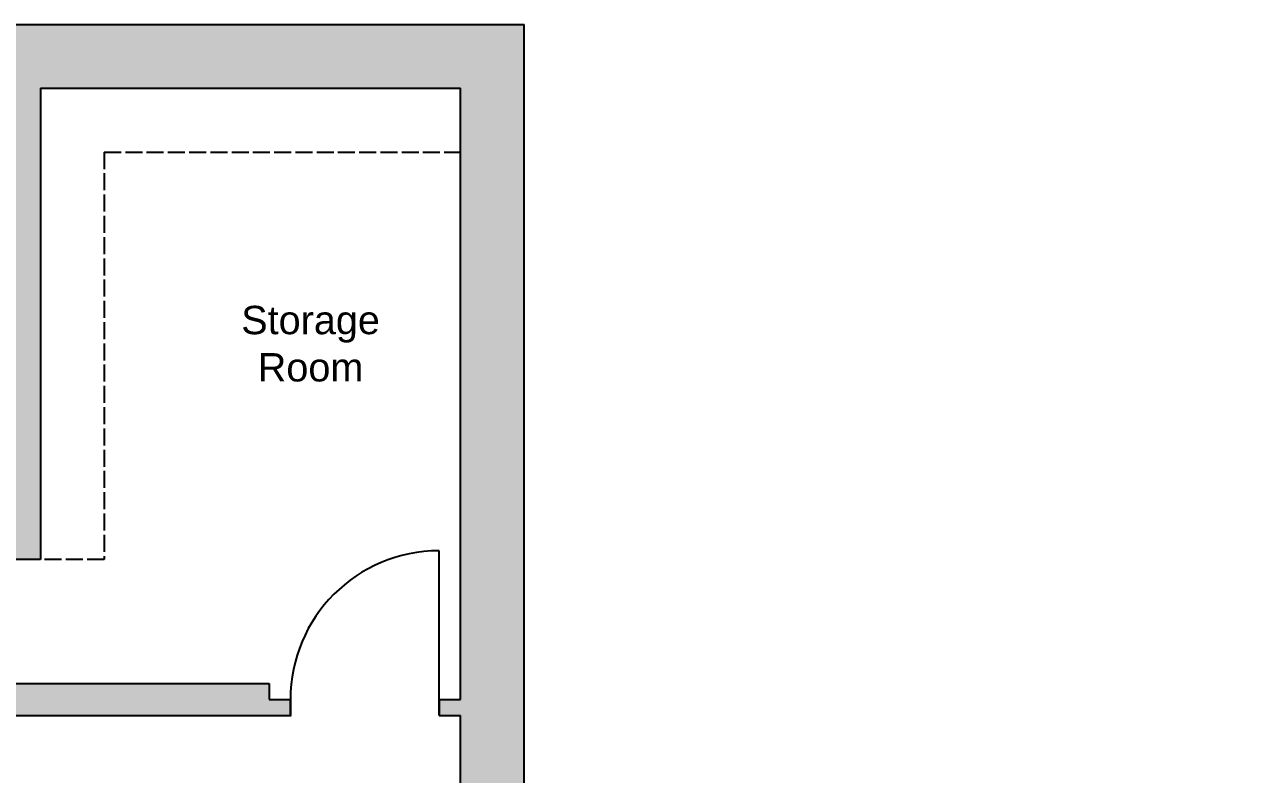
# Model space of a CAD drawing. Header units: millimetres. Extents: x 60252 to 149408, y 10197 to 135197.
# Drawn here: x 98526 to 107151, y 81805 to 87097 of the extents above; entities that cross this region are included whole.
import ezdxf

# ---------------------------------------------------------------- set-up
doc = ezdxf.new("R2010")
doc.units = ezdxf.units.MM
doc.linetypes.add('ACAD_ISO02W100', pattern=[15, 12, -3])
doc.layers.add('a_MUEBLE', color=3, linetype='Continuous', lineweight=5)
for name, color, linetype in [('Doors', 12, 'Continuous'), ('Floorplan -Outline', 40, 'Continuous'), ('HIDDEN', 7, 'ACAD_ISO02W100')]:
    doc.layers.add(name, color=color, linetype=linetype)
doc.styles.get("Standard").update_dxf_attribs({"font": 'Arial.ttf'})

msp = doc.modelspace()

# ---------------------------------------------------------------- hatches: boundary and pattern name
at = {"layer": 'Floorplan -Outline', "ltscale": 0.25}
h = msp.add_hatch(color=256, dxfattribs=at)
h.dxf.hatch_style = 1
h.paths.add_polyline_path([(107077.2, 63772), (107077.2, 64147), (107077.2, 68467), (107077.2, 68617), (106964.7, 68617), (106964.7, 68467), (106627.2, 68467), (106627.2, 65197), (106477.2, 65197), (106477.2, 65084.5), (106627.2, 65084.5), (106627.2, 64147), (106627.2, 63922), (106627.2, 63772)])
h.paths.add_polyline_path([(106964.7, 62017), (106964.7, 61867), (107077.2, 61867), (107077.2, 62017), (107077.2, 62422), (106627.2, 62422), (106627.2, 62017)])
h.paths.add_polyline_path([(107077.2, 59947), (107077.2, 60352), (107077.2, 60502), (106964.7, 60502), (106964.7, 60352), (106627.2, 60352), (106627.2, 59947)])
h.paths.add_polyline_path([(108577.2, 57922), (108577.2, 58372), (107077.2, 58372), (107077.2, 58597), (106627.2, 58597), (106627.2, 57922)])
h.paths.add_polyline_path([(113302.2, 57922), (113302.2, 53242), (113639.7, 53242), (113639.7, 53092), (113752.2, 53092), (113752.2, 53242), (113752.2, 58372), (110827.2, 58372), (110827.2, 57922)])
h.paths.add_polyline_path([(113752.2, 48247), (113752.2, 50197), (113752.2, 50347), (113639.7, 50347), (113639.7, 50197), (113302.2, 50197), (113302.2, 48697), (111802.2, 48697), (111802.2, 48247)])
h.paths.add_polyline_path([(109252.2, 48247), (109252.2, 48697), (106627.2, 48697), (106627.2, 48472), (106627.2, 48247)])
h.paths.add_polyline_path([(104002.2, 59947), (104002.2, 60172), (99127.2, 60172), (99127.2, 62197), (98377.2, 62197), (98377.2, 63568.6), (98377.2, 63922), (98377.2, 66322), (98152.2, 66322), (98152.2, 62197), (96652.2, 62197), (96427.2, 62197), (96427.2, 59947), (96652.2, 59947), (96802.2, 59947), (96802.2, 60059.5), (96652.2, 60059.5), (96652.2, 61972), (98002.2, 61972), (98902.2, 61972), (98902.2, 61667.2), (98902.2, 60172), (97867.2, 60172), (97867.2, 60059.5), (97717.2, 60059.5), (97717.2, 59947), (97867.2, 59947)])
h.paths.add_polyline_path([(105029.7, 64972), (105029.7, 65084.5), (105179.7, 65084.5), (105179.7, 65197), (105029.7, 65197), (98377.2, 65197), (98377.2, 64972)])
h.paths.add_polyline_path([(97180.7, 70972), (101961.2, 70972), (101961.2, 68686), (100589.6, 68686), (96539.7, 68686), (96539.7, 68836), (96427.2, 68836), (96427.2, 68686), (96427.2, 68461), (97011.2, 68461), (102186.2, 68461), (102186.2, 71197), (101827.2, 71197), (101827.2, 72772), (103439.7, 72772), (103439.7, 73222), (102052.2, 73222), (102052.2, 74272), (101602.2, 74272), (101602.2, 71197), (96539.7, 71197), (96539.7, 71347), (96427.2, 71347), (96427.2, 71197), (96427.2, 70319.5), (96427.2, 69998.5), (96427.2, 69848.5), (96539.7, 69848.5), (96539.7, 69998.5), (96652.2, 69998.5), (96652.2, 70972)])
h.paths.add_polyline_path([(102052.2, 76522), (102052.2, 79222), (101602.2, 79222), (101602.2, 78284.5), (100964.7, 78284.5), (99239.7, 78284.5), (98564.7, 78284.5), (98564.7, 78059.5), (99014.7, 78059.5), (99014.7, 77159.5), (98564.7, 77159.5), (96652.2, 77159.5), (96652.2, 78059.5), (97102.2, 78059.5), (97102.2, 78284.5), (96427.2, 78284.5), (96224.7, 78284.5), (96224.7, 78172), (96074.7, 78172), (96074.7, 78059.5), (96427.2, 78059.5), (96427.2, 72794.5), (96427.2, 72644.5), (96539.7, 72644.5), (96539.7, 72794.5), (96652.2, 72794.5), (96652.2, 76934.5), (99689.7, 76934.5), (99689.7, 77159.5), (99239.7, 77159.5), (99239.7, 78059.5), (99689.7, 78059.5), (101602.2, 78059.5), (101602.2, 77159.5), (101152.2, 77159.5), (101152.2, 76934.5), (101602.2, 76934.5), (101602.2, 76522)])
h.paths.add_polyline_path([(102052.2, 81472), (102052.2, 87097), (98413.2, 87097), (98413.2, 86647), (98413.2, 83546.9), (97627.2, 83546.9), (97627.2, 82334.5), (97477.2, 82334.5), (97477.2, 82222), (97627.2, 82222), (100402.2, 82222), (100402.2, 82334.5), (100252.2, 82334.5), (100252.2, 82447), (97852.2, 82447), (97852.2, 83321.9), (98638.2, 83321.9), (98638.2, 86647), (101602.2, 86647), (101602.2, 82334.5), (101452.2, 82334.5), (101452.2, 82222), (101602.2, 82222), (101602.2, 81472)])
h.paths.add_polyline_path([(97738.2, 86647), (97738.2, 87097), (95902.2, 87097), (95902.2, 86647), (95902.2, 84209.5), (94402.2, 84209.5), (94402.2, 82334.5), (94252.2, 82334.5), (94252.2, 82222), (94402.2, 82222), (94402.2, 78022), (94402.2, 77797), (94402.2, 74819.5), (94514.7, 74819.5), (94514.7, 74669.5), (94627.2, 74669.5), (94627.2, 74819.5), (94627.2, 78059.5), (94777.2, 78059.5), (94777.2, 78172), (94627.2, 78172), (94627.2, 79747), (94627.2, 79972), (94627.2, 82222), (96314.7, 82222), (96464.7, 82222), (96464.7, 82334.5), (96314.7, 82334.5), (96314.7, 82447), (94627.2, 82447), (94627.2, 82897), (94627.2, 83984.5), (96127.2, 83984.5), (96127.2, 86647)])
h.paths.add_polyline_path([(94402.2, 86647), (95227.2, 86647), (95227.2, 87097), (94627.2, 87097), (89002.2, 87097), (89002.2, 82672), (89002.2, 80197), (89452.2, 80197), (89452.2, 82222), (90764.7, 82222), (90914.7, 82222), (90914.7, 82334.5), (90764.7, 82334.5), (90764.7, 82447), (89452.2, 82447), (89452.2, 86647), (91927.2, 86647), (92114.7, 86647), (92114.7, 82334.5), (91964.7, 82334.5), (91964.7, 82222), (92114.7, 82222), (93089.7, 82222), (93239.7, 82222), (93239.7, 82334.5), (93089.7, 82334.5), (93089.7, 82447), (92339.7, 82447), (92339.7, 84547), (92339.7, 86647)])

# ---------------------------------------------------------------- linework, layer by layer
at = {"layer": 'Doors'}
for p, q in [((101452.2, 82334.5), (101452.2, 83384.5)), ((100402.2, 82334.5), (100402.2, 82222)), ((101452.2, 82334.5), (101452.2, 82222)), ((100402.2, 82222), (100408.2, 82222))]:
    msp.add_line(p, q, dxfattribs=at)
msp.add_arc((101452.2, 82334.5), 1050, 90, 180, dxfattribs=at)
at = {"layer": 'Floorplan -Outline'}
for p, q in [((94627.2, 87097), (102052.2, 87097)), ((102052.2, 73222), (102052.2, 87097)), ((98638.2, 86647), (101602.2, 86647)), ((98638.2, 86647), (98638.2, 83321.9)), ((101602.2, 82334.5), (101602.2, 86647)), ((98638.2, 83321.9), (97852.2, 83321.9)), ((97852.2, 82447), (100252.2, 82447)), ((100252.2, 82447), (100252.2, 82334.5)), ((100252.2, 82334.5), (100402.2, 82334.5)), ((100402.2, 82222), (100402.2, 82334.5)), ((101452.2, 82222), (101452.2, 82334.5)), ((101452.2, 82334.5), (101602.2, 82334.5)), ((97627.2, 82222), (100402.2, 82222)), ((101452.2, 82222), (101602.2, 82222)), ((101602.2, 78284.5), (101602.2, 82222))]:
    msp.add_line(p, q, dxfattribs=at)
at = {"layer": 'HIDDEN', "ltscale": 10}
for p, q in [((99088.2, 86197), (101602.2, 86197)), ((99088.2, 86197), (99088.2, 83321.9)), ((99088.2, 83321.9), (98638.2, 83321.9))]:
    msp.add_line(p, q, dxfattribs=at)

# ---------------------------------------------------------------- texts
at = {"layer": 'a_MUEBLE', "insert": (99491.2, 85111.8), "char_height": 200, "attachment_point": 1}
msp.add_mtext_dynamic_manual_height_columns('\\pxqc;Storage \\PRoom\\P ', width=2107.42, gutter_width=12.5, heights=[0], dxfattribs=at)

doc.saveas('drawing.dxf')
